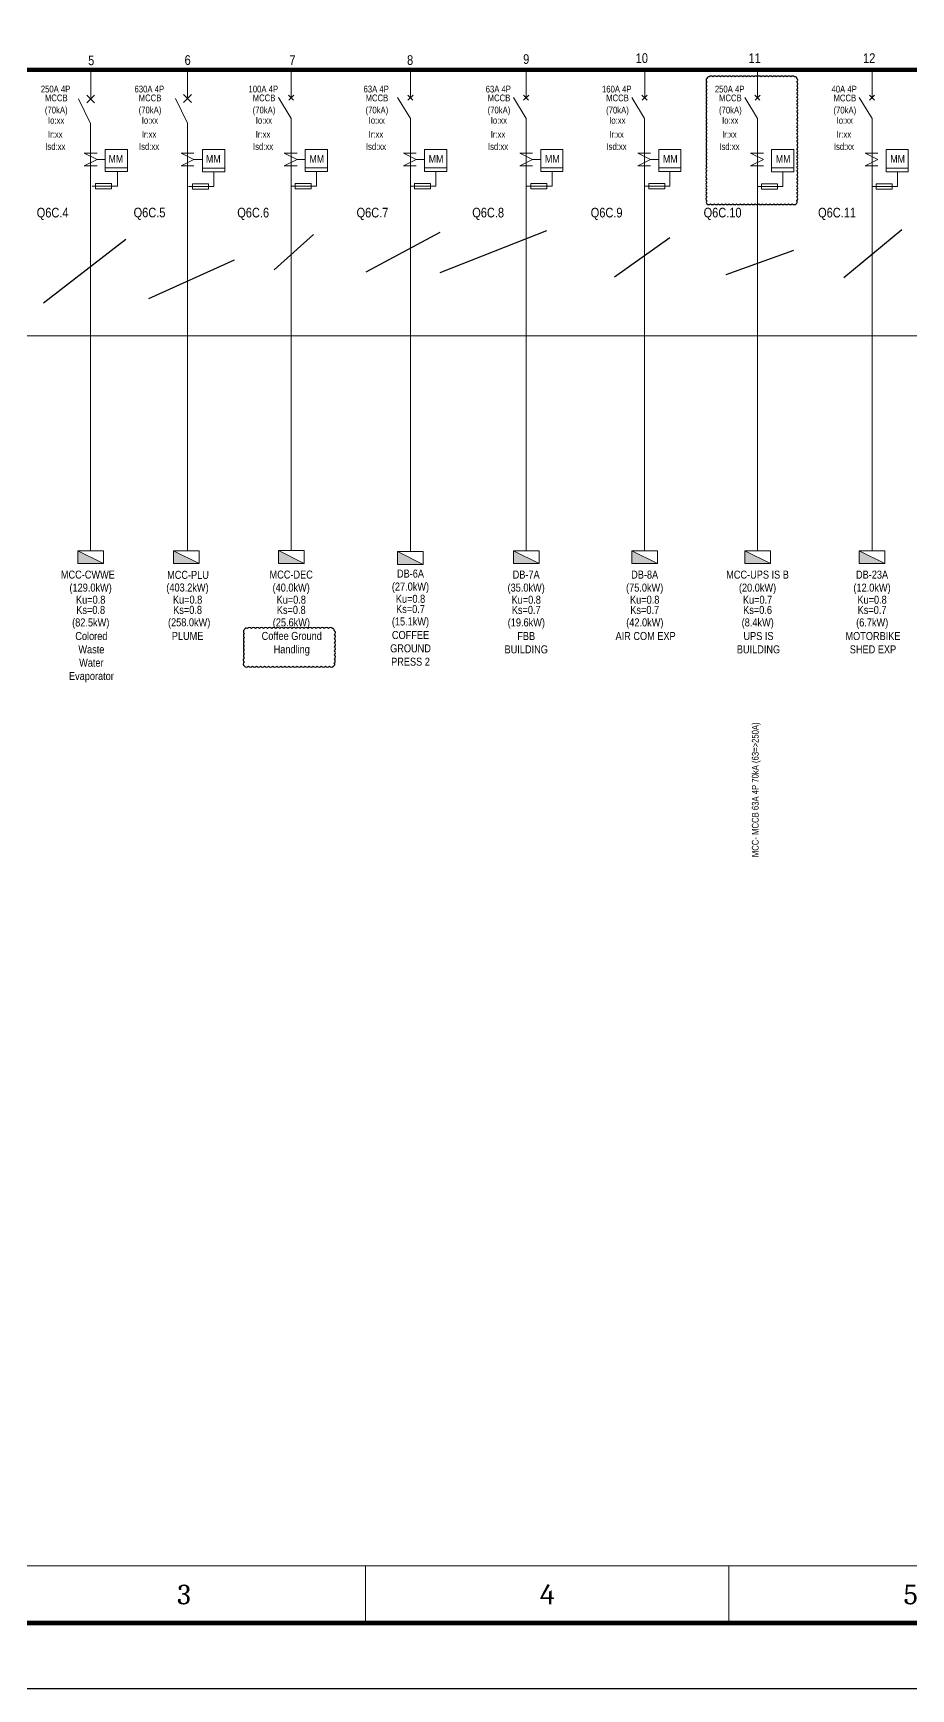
# Model space of a CAD drawing. Header units: millimetres. Extents: x -116965 to 323937, y 291661 to 566926.
# Drawn here: x -56991 to -55126, y 312088 to 315608 of the extents above; entities that cross this region are included whole.
import ezdxf
from ezdxf.enums import TextEntityAlignment as Align

# ---------------------------------------------------------------- set-up
doc = ezdxf.new("R2010")
doc.units = ezdxf.units.MM
doc.layers.get('0').update_dxf_attribs({"lineweight": 18})
doc.layers.add('HV-MV Equipment', color=4, linetype='Continuous', lineweight=9)
doc.layers.add('Text', color=7, linetype='Continuous', lineweight=13)
doc.layers.add('Text 2', color=2, linetype='Continuous')
doc.styles.add('Hel-Con', font='')
doc.styles.add('hwBorder', font='Cambria.ttf')
doc.styles.add('VNI-HELVE', font='')
doc.styles.add('VNI-HELVE-CONDENSE', font='')
doc.styles.get('Hel-Con').set_extended_font_data('VNI-Helve-Condense')
doc.styles.get('VNI-HELVE').set_extended_font_data('VNI-Helve-Condense')
doc.styles.get('VNI-HELVE-CONDENSE').set_extended_font_data('VNI-Helve-Condense')

# ---------------------------------------------------------------- blocks, each defined once
blk = doc.blocks.new('*U1980')
at = {"color": 5}
for p, q in [((92.7, 5), (92.7, 9.34)), ((120.27, 5), (120.27, 9.34))]:
    blk.add_line(p, q, dxfattribs=at)
at = {"color": 5, "const_width": 0.35}
blk.add_lwpolyline([(10, 198.62), (285.68, 198.62), (285.68, 5), (10, 5)], close=True, dxfattribs=at)
at = {"color": 5}
blk.add_lwpolyline([(14.34, 194.28), (281.34, 194.28), (281.34, 9.34), (14.34, 9.34)], close=True, dxfattribs=at)
at = {"layer": 'Defpoints', "color": 4}
blk.add_lwpolyline([(0, 203.62), (290.68, 203.62), (290.68, 0), (0, 0)], close=True, dxfattribs=at)
at = {"color": 253, "style": 'hwBorder'}
for s, p in [('3', (78.92, 7.17)), ('4', (106.49, 7.17)), ('5', (134.06, 7.17))]:
    blk.add_text(s, height=1.5, dxfattribs=at).set_placement(p, align=Align.MIDDLE_CENTER)
at = {"color": 6, "style": 'hwBorder', "flags": 8}
for tag, p in [("DWG'SNAME", (266.34, 59)), ("DWG'SCODE2", (266.34, 51.05))]:
    blk.add_attdef(tag, text='', height=1.5, dxfattribs=at).set_placement(p, align=Align.MIDDLE_CENTER)
at = {"color": 253, "style": 'hwBorder', "flags": 8}
for tag, p in [('REV_0', (253.34, 43.79)), ('REV_MODIFY0', (264.34, 44.1)), ('REV_DATE0', (277.34, 44.1)), ('REV_1', (253.34, 40.48)), ('REV_MODIFY1', (264.34, 40.79)), ('REV_DATE1', (277.34, 40.79)), ('REV_MODIFY2', (264.34, 37.48)), ('REV_DATE2', (277.34, 37.48)), ('REV_2', (253.34, 37.17)), ('REV_3', (253.34, 33.86)), ('REV_MODIFY3', (264.34, 34.17)), ('REV_DATE3', (277.34, 34.17)), ('REV_4', (253.34, 30.55)), ('REV_MODIFY4', (264.34, 30.86)), ('REV_DATE4', (277.34, 30.86))]:
    blk.add_attdef(tag, text='', height=1, dxfattribs=at).set_placement(p, align=Align.MIDDLE_CENTER)
at = {"color": 6, "style": 'hwBorder', "flags": 8}
for tag, p in [('TOLERANCE', (261.54, 27.22)), ('PAGE', (259.34, 15.3))]:
    blk.add_attdef(tag, text='', height=1.5, dxfattribs=at).set_placement(p, align=Align.MIDDLE_LEFT)
blk = doc.blocks.new('TDIEN')
blk.add_hatch(color=256).paths.add_polyline_path([(400, 0), (-400, 400), (-400, 0)])
blk.add_line((-400, 400), (400, 0))
blk.add_lwpolyline([(-400, 0), (400, 0), (400, 400), (-400, 400)], close=True)
blk = doc.blocks.new('MCB')
at = {"lineweight": 18}
blk.add_line((0, 0), (-4, 6.5), dxfattribs=at)
for p, q in [((-0.83, 7.22), (0.77, 5.7)), ((0.82, 7.22), (-0.78, 5.7))]:
    blk.add_line(p, q)
blk.add_lwpolyline([(0, 0), (0, -1.53)])

msp = doc.modelspace()

# ---------------------------------------------------------------- linework, layer by layer
at = {"layer": 'HV-MV Equipment', "color": 6, "lineweight": 9}
for p, q in [((-56442.356412, 315530.273624), (-56442.356412, 315470.99774)), ((-56188.906315, 315530.248682), (-56188.906315, 315470.972798)), ((-55943.109797, 315530.226863), (-55943.109797, 315470.950979)), ((-55691.35973, 315530.203283), (-55691.35973, 315470.927399)), ((-55451.51739, 315530.184787), (-55451.51739, 315470.908904)), ((-55208.272854, 315530.16603), (-55208.272854, 315470.890146)), ((-56442.482164, 315416.615829), (-56442.482164, 314507.996463)), ((-56189.032066, 314505.901749), (-56189.032066, 315416.590887)), ((-55943.235549, 315416.569068), (-55943.235549, 314507.949702)), ((-55691.485482, 315416.545488), (-55691.485482, 314507.926122)), ((-55451.643142, 315416.526992), (-55451.643142, 314507.907626)), ((-55208.398606, 315416.508234), (-55208.398606, 314507.888869))]:
    msp.add_line(p, q, dxfattribs=at)
at = {"layer": 'HV-MV Equipment', "color": 8, "lineweight": 9}
for p, q in [((-56412.158014, 315321.521075), (-56365.128469, 315321.521075)), ((-56158.707917, 315321.521075), (-56111.678371, 315321.521075)), ((-55911.764258, 315321.521075), (-55864.734713, 315321.521075)), ((-55661.161332, 315321.521075), (-55614.131787, 315321.521075)), ((-55421.318992, 315321.502579), (-55374.289447, 315321.502579)), ((-55178.074456, 315321.483822), (-55131.044911, 315321.483822))]:
    msp.add_line(p, q, dxfattribs=at)
at = {"layer": 'HV-MV Equipment', "lineweight": 9}
msp.add_line((-52401.293486, 314964.85872), (-57896.870018, 314964.85872), dxfattribs=at)
at = {"layer": 'HV-MV Equipment', "color": 6, "const_width": 9.568185}
msp.add_lwpolyline([(-57856.746711, 315530.390773), (-52451.274106, 315530.117065)], dxfattribs=at)
at = {"layer": 'HV-MV Equipment', "color": 6, "lineweight": 9}
for points in [[(-56868.459001, 315530.311769), (-56868.459001, 315471.035885)], [(-56662.636542, 315530.290784), (-56662.636542, 315472.007732)], [(-56868.583071, 315415.869013), (-56868.583071, 314507.905131)], [(-56662.760615, 315416.840865), (-56662.607921, 314507.949933)]]:
    msp.add_lwpolyline(points, dxfattribs=at)
at = {"layer": 'HV-MV Equipment', "color": 4, "lineweight": 9}
for points in [[(-56876.845262, 315460.046643), (-56860.324168, 315476.567737)], [(-56860.324168, 315460.046643), (-56876.845262, 315476.567737)], [(-56671.022804, 315461.018489), (-56654.50171, 315477.539583)], [(-56654.50171, 315461.018489), (-56671.022804, 315477.539583)], [(-56868.584715, 315415.872386), (-56894.145841, 315468.30719)], [(-56662.762257, 315416.844233), (-56688.323382, 315469.279036)]]:
    msp.add_lwpolyline(points, dxfattribs=at)
at = {"layer": 'HV-MV Equipment', "color": 8, "lineweight": 9}
for points in [[(-56854.974985, 315353.208007), (-56882.191157, 315353.208007), (-56854.974985, 315339.599921), (-56882.191157, 315325.991835), (-56854.974985, 315325.991835)], [(-56854.974985, 315339.599921), (-56837.512068, 315339.599921)], [(-56649.141838, 315353.208007), (-56676.35801, 315353.208007), (-56649.141838, 315339.599921), (-56676.35801, 315325.991835), (-56649.141838, 315325.991835)], [(-56648.754406, 315339.577742), (-56631.291489, 315339.577742)], [(-56430.021219, 315353.208007), (-56457.237391, 315353.208007), (-56430.021219, 315339.599921), (-56457.237391, 315325.991835), (-56430.021219, 315325.991835)], [(-56429.633787, 315339.577742), (-56412.17087, 315339.577742)], [(-56176.571122, 315353.208007), (-56203.787294, 315353.208007), (-56176.571122, 315339.599921), (-56203.787294, 315325.991835), (-56176.571122, 315325.991835)], [(-56176.183689, 315339.577742), (-56158.720772, 315339.577742)], [(-55929.627463, 315353.208007), (-55956.843635, 315353.208007), (-55929.627463, 315339.599921), (-55956.843635, 315325.991835), (-55929.627463, 315325.991835)], [(-55929.24003, 315339.577742), (-55911.777113, 315339.577742)], [(-55679.024537, 315353.208007), (-55706.240709, 315353.208007), (-55679.024537, 315339.599921), (-55706.240709, 315325.991835), (-55679.024537, 315325.991835)], [(-55678.637104, 315339.577742), (-55661.174187, 315339.577742)], [(-55439.182197, 315353.189512), (-55466.398369, 315353.189512), (-55439.182197, 315339.581426), (-55466.398369, 315325.97334), (-55439.182197, 315325.97334)], [(-55195.937661, 315353.170754), (-55223.153833, 315353.170754), (-55195.937661, 315339.562668), (-55223.153833, 315325.954582), (-55195.937661, 315325.954582)], [(-56811.796805, 315313.682903), (-56811.796805, 315282.52434), (-56865.612298, 315282.52434)], [(-56837.499212, 315321.543254), (-56790.469667, 315321.543254)], [(-56607.079093, 315313.670667), (-56607.079093, 315282.512104), (-56660.894585, 315282.512104)], [(-56630.206433, 315321.486746), (-56583.176888, 315321.486746)], [(-56388.643242, 315313.682817), (-56388.643242, 315282.524255), (-56442.458734, 315282.524255)], [(-56135.193144, 315313.682817), (-56135.193144, 315282.524255), (-56189.008636, 315282.524255)], [(-55888.249485, 315313.682817), (-55888.249485, 315282.524255), (-55942.064978, 315282.524255)], [(-55637.646559, 315313.682817), (-55637.646559, 315282.524255), (-55691.462052, 315282.524255)], [(-55397.80422, 315313.664322), (-55397.80422, 315282.505759), (-55451.619712, 315282.505759)], [(-55154.559684, 315313.645564), (-55154.559684, 315282.487001), (-55208.375176, 315282.487001)]]:
    msp.add_lwpolyline(points, dxfattribs=at)
for points in [[(-56837.499212, 315360.734542), (-56790.469667, 315360.734542), (-56790.469667, 315313.704996), (-56837.499212, 315313.704996)], [(-56630.593865, 315360.700213), (-56583.56432, 315360.700213), (-56583.56432, 315313.670667), (-56630.593865, 315313.670667)], [(-56412.545447, 315360.734542), (-56365.515901, 315360.734542), (-56365.515901, 315313.704996), (-56412.545447, 315313.704996)], [(-56159.095349, 315360.734542), (-56112.065804, 315360.734542), (-56112.065804, 315313.704996), (-56159.095349, 315313.704996)], [(-55912.15169, 315360.734542), (-55865.122145, 315360.734542), (-55865.122145, 315313.704996), (-55912.15169, 315313.704996)], [(-55661.548764, 315360.734542), (-55614.519219, 315360.734542), (-55614.519219, 315313.704996), (-55661.548764, 315313.704996)], [(-55421.706425, 315360.716046), (-55374.676879, 315360.716046), (-55374.676879, 315313.686501), (-55421.706425, 315313.686501)], [(-55178.461888, 315360.697288), (-55131.432343, 315360.697288), (-55131.432343, 315313.667743), (-55178.461888, 315313.667743)], [(-56858.273883, 315288.194144), (-56858.273883, 315276.854072), (-56824.253668, 315276.854072), (-56824.253668, 315288.194144)], [(-56652.148483, 315288.18214), (-56652.148483, 315276.842069), (-56618.128268, 315276.842069), (-56618.128268, 315288.18214)], [(-56433.712632, 315288.19429), (-56433.712632, 315276.854219), (-56399.692417, 315276.854219), (-56399.692417, 315288.19429)], [(-56180.262534, 315288.19429), (-56180.262534, 315276.854219), (-56146.242319, 315276.854219), (-56146.242319, 315288.19429)], [(-55933.318875, 315288.19429), (-55933.318875, 315276.854219), (-55899.29866, 315276.854219), (-55899.29866, 315288.19429)], [(-55682.715949, 315288.19429), (-55682.715949, 315276.854219), (-55648.695734, 315276.854219), (-55648.695734, 315288.19429)], [(-55442.87361, 315288.175795), (-55442.87361, 315276.835723), (-55408.853395, 315276.835723), (-55408.853395, 315288.175795)], [(-55199.629074, 315288.157037), (-55199.629074, 315276.816965), (-55165.608859, 315276.816965), (-55165.608859, 315288.157037)]]:
    msp.add_lwpolyline(points, close=True, dxfattribs=at)
at = {"layer": 'Text 2', "ltscale": 0.001}
for p, q in [((-55144.968128, 315189.896604), (-55268.426463, 315087.974492)), ((-56793.642955, 315169.158486), (-56968.818872, 315034.04211)), ((-56394.863885, 315180.231143), (-56478.894899, 315104.785927)), ((-56126.610909, 315184.028864), (-56283.575655, 315100.2078)), ((-55900.083241, 315187.595213), (-56126.610909, 315098.424152)), ((-55638.173868, 315172.755179), (-55755.576117, 315089.394963)), ((-56563.858054, 315125.470848), (-56745.422673, 315043.691169)), ((-55375.514591, 315145.813643), (-55518.992878, 315094.102051))]:
    msp.add_line(p, q, dxfattribs=at)
at = {"layer": 'Text 2'}
for points in [[(-55559.09688, 315245.632948, 0.52056705), (-55551.212104, 315245.632948, 0.52056705), (-55543.327329, 315245.632948, 0.52056705), (-55535.442554, 315245.632948, 0.52056705), (-55527.557779, 315245.632948, 0.52056705), (-55519.673003, 315245.632948, 0.52056705), (-55511.788228, 315245.632948, 0.52056705), (-55503.903453, 315245.632948, 0.52056705), (-55496.018677, 315245.632948, 0.52056705), (-55488.133902, 315245.632948, 0.52056705), (-55480.249127, 315245.632948, 0.52056705), (-55472.364352, 315245.632948, 0.52056705), (-55464.479576, 315245.632948, 0.52056705), (-55456.594801, 315245.632948, 0.52056705), (-55448.710026, 315245.632948, 0.52056705), (-55440.82525, 315245.632948, 0.52056705), (-55432.940475, 315245.632948, 0.52056705), (-55425.0557, 315245.632948, 0.52056705), (-55417.170925, 315245.632948, 0.52056705), (-55409.286149, 315245.632948, 0.52056705), (-55401.401374, 315245.632948, 0.52056705), (-55393.516599, 315245.632948, 0.52056705), (-55385.631824, 315245.632948, 0.52056705), (-55377.747048, 315245.632948, 0.52056705), (-55369.862273, 315245.632948, 0.52056705), (-55368.098979, 315251.757249, 0.52056705), (-55368.095347, 315259.642024, 0.52056705), (-55368.091716, 315267.526798, 0.52056705), (-55368.088084, 315275.411573, 0.52056705), (-55368.084453, 315283.296347, 0.52056705), (-55368.080821, 315291.181121, 0.52056705), (-55368.077189, 315299.065896, 0.52056705), (-55368.073558, 315306.95067, 0.52056705), (-55368.069926, 315314.835445, 0.52056705), (-55368.066294, 315322.720219, 0.52056705), (-55368.062663, 315330.604994, 0.52056705), (-55368.059031, 315338.489768, 0.52056705), (-55368.0554, 315346.374543, 0.52056705), (-55368.051768, 315354.259317, 0.52056705), (-55368.048136, 315362.144091, 0.52056705), (-55368.044505, 315370.028866, 0.52056705), (-55368.040873, 315377.91364, 0.52056705), (-55368.037242, 315385.798415, 0.52056705), (-55368.03361, 315393.683189, 0.52056705), (-55368.029978, 315401.567964, 0.52056705), (-55368.026347, 315409.452738, 0.52056705), (-55368.022715, 315417.337513, 0.52056705), (-55368.019083, 315425.222287, 0.52056705), (-55368.015452, 315433.107061, 0.52056705), (-55368.01182, 315440.991836, 0.52056705), (-55368.008189, 315448.87661, 0.52056705), (-55368.004557, 315456.761385, 0.52056705), (-55368.000925, 315464.646159, 0.52056705), (-55367.997294, 315472.530934, 0.52056705), (-55367.993662, 315480.415708, 0.52056705), (-55367.990031, 315488.300483, 0.52056705), (-55367.986399, 315496.185257, 0.52056705), (-55367.982767, 315504.070031, 0.52056705), (-55367.979136, 315511.954806, 0.52056705), (-55372.809466, 315515.007844, 0.52056705), (-55380.694242, 315515.007844, 0.52056705), (-55388.579017, 315515.007844, 0.52056705), (-55396.463792, 315515.007844, 0.52056705), (-55404.348567, 315515.007844, 0.52056705), (-55412.233343, 315515.007844, 0.52056705), (-55420.118118, 315515.007844, 0.52056705), (-55428.002893, 315515.007844, 0.52056705), (-55435.887668, 315515.007844, 0.52056705), (-55443.772444, 315515.007844, 0.52056705), (-55451.657219, 315515.007844, 0.52056705), (-55459.541994, 315515.007844, 0.52056705), (-55467.42677, 315515.007844, 0.52056705), (-55475.311545, 315515.007844, 0.52056705), (-55483.19632, 315515.007844, 0.52056705), (-55491.081095, 315515.007844, 0.52056705), (-55498.965871, 315515.007844, 0.52056705), (-55506.850646, 315515.007844, 0.52056705), (-55514.735421, 315515.007844, 0.52056705), (-55522.620197, 315515.007844, 0.52056705), (-55530.504972, 315515.007844, 0.52056705), (-55538.389747, 315515.007844, 0.52056705), (-55546.274522, 315515.007844, 0.52056705), (-55554.159298, 315515.007844, 0.52056705), (-55558.974224, 315511.936581, 0.52056705), (-55558.977856, 315504.051807, 0.52056705), (-55558.981487, 315496.167032, 0.52056705), (-55558.985119, 315488.282258, 0.52056705), (-55558.988751, 315480.397483, 0.52056705), (-55558.992382, 315472.512709, 0.52056705), (-55558.996014, 315464.627934, 0.52056705), (-55558.999645, 315456.74316, 0.52056705), (-55559.003277, 315448.858386, 0.52056705), (-55559.006909, 315440.973611, 0.52056705), (-55559.01054, 315433.088837, 0.52056705), (-55559.014172, 315425.204062, 0.52056705), (-55559.017803, 315417.319288, 0.52056705), (-55559.021435, 315409.434513, 0.52056705), (-55559.025067, 315401.549739, 0.52056705), (-55559.028698, 315393.664964, 0.52056705), (-55559.03233, 315385.78019, 0.52056705), (-55559.035961, 315377.895416, 0.52056705), (-55559.039593, 315370.010641, 0.52056705), (-55559.043225, 315362.125867, 0.52056705), (-55559.046856, 315354.241092, 0.52056705), (-55559.050488, 315346.356318, 0.52056705), (-55559.05412, 315338.471543, 0.52056705), (-55559.057751, 315330.586769, 0.52056705), (-55559.061383, 315322.701994, 0.52056705), (-55559.065014, 315314.81722, 0.52056705), (-55559.068646, 315306.932446, 0.52056705), (-55559.072278, 315299.047671, 0.52056705), (-55559.075909, 315291.162897, 0.52056705), (-55559.079541, 315283.278122, 0.52056705), (-55559.083172, 315275.393348, 0.52056705), (-55559.086804, 315267.508573, 0.52056705), (-55559.090436, 315259.623799, 0.52056705), (-55559.094067, 315251.739024, 0.52056705)], [(-56541.916732, 314262.458125, 0.52056705), (-56533.315258, 314262.458125, 0.52056705), (-56524.713783, 314262.458125, 0.52056705), (-56516.112308, 314262.458125, 0.52056705), (-56507.510834, 314262.458125, 0.52056705), (-56498.909359, 314262.458125, 0.52056705), (-56490.307884, 314262.458125, 0.52056705), (-56481.70641, 314262.458125, 0.52056705), (-56473.104935, 314262.458125, 0.52056705), (-56464.50346, 314262.458125, 0.52056705), (-56455.901986, 314262.458125, 0.52056705), (-56447.300511, 314262.458125, 0.52056705), (-56438.699036, 314262.458125, 0.52056705), (-56430.097562, 314262.458125, 0.52056705), (-56421.496087, 314262.458125, 0.52056705), (-56412.894612, 314262.458125, 0.52056705), (-56404.293138, 314262.458125, 0.52056705), (-56395.691663, 314262.458125, 0.52056705), (-56387.090188, 314262.458125, 0.52056705), (-56378.488714, 314262.458125, 0.52056705), (-56369.887239, 314262.458125, 0.52056705), (-56361.285765, 314262.458125, 0.52056705), (-56352.68429, 314262.458125, 0.52056705), (-56350.911065, 314269.296955, 0.52056705), (-56350.89775, 314277.898419, 0.52056705), (-56350.884434, 314286.499883, 0.52056705), (-56350.871118, 314295.101348, 0.52056705), (-56350.857803, 314303.702812, 0.52056705), (-56350.844487, 314312.304276, 0.52056705), (-56350.831171, 314320.905741, 0.52056705), (-56350.817856, 314329.507205, 0.52056705), (-56350.80454, 314338.108669, 0.52056705), (-56354.904536, 314342.603185, 0.52056705), (-56363.506011, 314342.603185, 0.52056705), (-56372.107485, 314342.603185, 0.52056705), (-56380.70896, 314342.603185, 0.52056705), (-56389.310435, 314342.603185, 0.52056705), (-56397.911909, 314342.603185, 0.52056705), (-56406.513384, 314342.603185, 0.52056705), (-56415.114859, 314342.603185, 0.52056705), (-56423.716333, 314342.603185, 0.52056705), (-56432.317808, 314342.603185, 0.52056705), (-56440.919283, 314342.603185, 0.52056705), (-56449.520757, 314342.603185, 0.52056705), (-56458.122232, 314342.603185, 0.52056705), (-56466.723707, 314342.603185, 0.52056705), (-56475.325181, 314342.603185, 0.52056705), (-56483.926656, 314342.603185, 0.52056705), (-56492.528131, 314342.603185, 0.52056705), (-56501.129605, 314342.603185, 0.52056705), (-56509.73108, 314342.603185, 0.52056705), (-56518.332555, 314342.603185, 0.52056705), (-56526.934029, 314342.603185, 0.52056705), (-56535.535504, 314342.603185, 0.52056705), (-56541.796291, 314340.258871, 0.52056705), (-56541.809607, 314331.657407, 0.52056705), (-56541.822923, 314323.055942, 0.52056705), (-56541.836238, 314314.454478, 0.52056705), (-56541.849554, 314305.853014, 0.52056705), (-56541.86287, 314297.251549, 0.52056705), (-56541.876185, 314288.650085, 0.52056705), (-56541.889501, 314280.048621, 0.52056705), (-56541.902817, 314271.447156, 0.52056705)]]:
    msp.add_lwpolyline(points, format="xyb", close=True, dxfattribs=at)

# ---------------------------------------------------------------- block references
at = {"ltscale": 5, "xscale": 28, "yscale": 28, "zscale": 28}
msp.add_blockref('*U1980', (-58879.961977, 312088.154046), dxfattribs=at)
at = {"layer": 'HV-MV Equipment', "color": 4, "lineweight": 9, "xscale": 6.804043009240593, "yscale": 6.804043009240593, "zscale": 6.804043009240593}
for p in [(-56442.482164, 315427.028813), (-56189.032066, 315427.003871), (-55943.235549, 315426.982052), (-55691.485482, 315426.958472), (-55451.643142, 315426.939977), (-55208.398606, 315426.921219)]:
    msp.add_blockref('MCB', p, dxfattribs=at)
at = {"layer": 'HV-MV Equipment', "lineweight": 9, "xscale": 0.06804043009240593, "yscale": 0.06804043009240593, "zscale": 0.06804043009240593}
for p in [(-56868.477747, 314480.688959), (-56665.137947, 314480.733761), (-56442.334441, 314480.780291), (-56189.032066, 314478.685577), (-55943.087826, 314480.73353), (-55691.337759, 314480.70995), (-55451.495419, 314480.691454), (-55208.250883, 314480.672697)]:
    msp.add_blockref('TDIEN', p, dxfattribs=at)

# ---------------------------------------------------------------- texts
at = {"layer": 'HV-MV Equipment', "color": 7, "lineweight": 9, "style": 'Hel-Con'}
for s, height, p in [('5', 20.412129, (-56867.336937, 315540.15304)), ('6', 20.412129, (-56662.475609, 315540.782421)), ('7', 20.412129, (-56439.804896, 315540.730741)), ('8', 20.412129, (-56189.756316, 315540.72723)), ('9', 20.412129, (-55943.109756, 315542.902355)), ('10', 20.412129, (-55697.476945, 315544.97178)), ('11', 20.412129, (-55457.634606, 315544.953285)), ('12', 20.412129, (-55214.39007, 315544.934527)), ('250A 4P', 14.2884903, (-56943.090472, 315482.149704)), ('MCCB', 14.2884903, (-56941.602589, 315463.407672)), ('630A 4P', 14.2884903, (-56743.886456, 315482.159086)), ('MCCB', 14.2884903, (-56742.398573, 315463.417054)), ('100A 4P', 14.2884903, (-56501.678275, 315482.165578)), ('MCCB', 14.2884903, (-56500.190392, 315463.423546)), ('63A 4P', 14.2884903, (-56261.836263, 315482.140636)), ('MCCB', 14.2884903, (-56260.348381, 315463.398604)), ('63A 4P', 14.2884903, (-56002.43166, 315482.118817)), ('MCCB', 14.2884903, (-56000.943777, 315463.376785)), ('160A 4P', 14.2884903, (-55750.681592, 315482.095237)), ('MCCB', 14.2884903, (-55749.19371, 315463.353205)), ('250A 4P', 14.2884903, (-55510.839253, 315482.076742)), ('MCCB', 14.2884903, (-55509.35137, 315463.33471)), ('40A 4P', 14.2884903, (-55267.594717, 315482.057984)), ('MCCB', 14.2884903, (-55266.106834, 315463.315952)), ('(70kA)', 14.2884903, (-56941.602589, 315437.54269)), ('(70kA)', 14.2884903, (-56742.398573, 315437.552073)), ('(70kA)', 14.2884903, (-56500.190392, 315437.558565)), ('(70kA)', 14.2884903, (-56260.348381, 315437.533623)), ('(70kA)', 14.2884903, (-56000.943777, 315437.511804)), ('(70kA)', 14.2884903, (-55749.19371, 315437.488224)), ('(70kA)', 14.2884903, (-55509.35137, 315437.469728)), ('(70kA)', 14.2884903, (-55266.106834, 315437.45097)), ('Io:xx', 14.2884903, (-56941.84821, 315415.641212)), ('Io:xx', 14.2884903, (-56742.644194, 315415.650595)), ('Io:xx', 14.2884903, (-56500.436013, 315415.657086)), ('Io:xx', 14.2884903, (-56260.594002, 315415.632144)), ('Io:xx', 14.2884903, (-56001.189398, 315415.610325)), ('Io:xx', 14.2884903, (-55749.439331, 315415.586746)), ('Io:xx', 14.2884903, (-55509.596991, 315415.56825)), ('Io:xx', 14.2884903, (-55266.352455, 315415.549492)), ('Isd:xx', 14.2884903, (-56943.621695, 315360.044599)), ('Ir:xx', 14.2884903, (-56943.621695, 315385.861638)), ('Isd:xx', 14.2884903, (-56744.417679, 315360.053982)), ('Ir:xx', 14.2884903, (-56744.417679, 315385.871021)), ('Isd:xx', 14.2884903, (-56502.209498, 315360.060474)), ('Ir:xx', 14.2884903, (-56502.209498, 315385.877512)), ('Isd:xx', 14.2884903, (-56262.367487, 315360.035532)), ('Ir:xx', 14.2884903, (-56262.367487, 315385.852571)), ('Isd:xx', 14.2884903, (-56002.962883, 315360.013712)), ('Ir:xx', 14.2884903, (-56002.962883, 315385.830751)), ('Isd:xx', 14.2884903, (-55751.212816, 315359.990133)), ('Ir:xx', 14.2884903, (-55751.212816, 315385.807172)), ('Isd:xx', 14.2884903, (-55511.370476, 315359.971637)), ('Ir:xx', 14.2884903, (-55511.370476, 315385.788676)), ('Isd:xx', 14.2884903, (-55268.12594, 315359.952879)), ('Ir:xx', 14.2884903, (-55268.12594, 315385.769918))]:
    msp.add_text(s, height=height, dxfattribs=at).set_placement(p, align=Align.CENTER)
at = {"layer": 'HV-MV Equipment', "color": 7, "lineweight": 9, "style": 'VNI-HELVE'}
for p in [(-56814.938031, 315341.25999), (-56608.032684, 315341.191331)]:
    msp.add_text('MM', height=16.3297032, dxfattribs=at).set_placement(p, align=Align.MIDDLE)
at = {"layer": 'HV-MV Equipment', "color": 1, "lineweight": 9, "style": 'Hel-Con'}
for s, p in [('Q6C.4', (-56983.129846, 315216.448162)), ('Q6C.5', (-56777.274995, 315216.633057)), ('Q6C.6', (-56557.028939, 315216.448162)), ('Q6C.7', (-56303.578841, 315216.448162)), ('Q6C.8', (-56057.782324, 315216.448162)), ('Q6C.9', (-55806.032256, 315216.448162)), ('Q6C.10', (-55566.189917, 315216.448162)), ('Q6C.11', (-55322.945381, 315216.448162))]:
    msp.add_text(s, height=20.412129, dxfattribs=at).set_placement(p)
msp.add_text('MCC- MCCB 63A 4P 70kA (63=>250A)', height=14.28849032, rotation=90, dxfattribs=at).set_placement((-55449.336898, 313999.674811), align=Align.CENTER)
at = {"layer": 'HV-MV Equipment', "color": 7, "lineweight": 9, "attachment_point": 2, "style": 'VNI-HELVE-CONDENSE'}
for s, insert, char_height, width in [('MCC-CWWE', (-56874.441826, 314465.575714), 17.0101075, 110.30085223), ('MCC-PLU', (-56661.70144, 314465.028091), 17.0101075, 110.30085223), ('MCC-DEC', (-56442.448463, 314465.62312), 17.0101075, 110.30085223), ('DB-6A', (-56189.032096, 314467.723902), 17.0101075, 110.30085223), ('DB-7A', (-55943.201848, 314465.576359), 17.0101075, 225.49197345), ('DB-8A', (-55691.451781, 314465.552779), 17.0101075, 110.30085223), ('MCC-UPS IS B', (-55451.609441, 314465.534283), 17.01010752, 231.6930747), ('DB-23A', (-55208.364905, 314465.515525), 17.0101075, 110.30085223), ('(129.0kW)', (-56868.591784, 314437.945062), 17.0101075, 110.30085223), ('(403.2kW)', (-56662.801509, 314438.119886), 17.0101075, 110.30085223), ('(40.0kW)', (-56442.448463, 314437.992705), 17.0101075, 110.30085223), ('(27.0kW)', (-56189.032096, 314440.093488), 17.0101075, 110.30085223), ('(35.0kW)', (-55943.201848, 314437.945944), 17.0101075, 110.30085223), ('(75.0kW)', (-55691.451781, 314437.922365), 17.0101075, 110.30085223), ('(20.0kW)', (-55451.609441, 314437.903869), 17.0101075, 110.30085223), ('(12.0kW)', (-55208.364905, 314437.885111), 17.0101075, 110.30085223), ('Ku=0.8', (-56868.470824, 314412.182334), 17.0101075, 110.30085223), ('Ks=0.8', (-56868.470824, 314390.463404), 17.0101075, 110.30085223), ('Ku=0.8', (-56662.55477, 314412.354255), 17.0101075, 110.30085223), ('Ks=0.8', (-56662.55477, 314390.635326), 17.0101075, 110.30085223), ('Ku=0.8', (-56442.327525, 314412.268197), 17.0101075, 110.30085223), ('Ks=0.8', (-56442.327525, 314390.549268), 17.0101075, 110.30085223), ('Ku=0.8', (-56188.906315, 314414.17871), 17.0101075, 110.30085223), ('Ks=0.7', (-56188.906315, 314392.45978), 17.0101075, 110.30085223), ('Ku=0.8', (-55943.08091, 314412.221436), 17.0101075, 110.30085223), ('Ks=0.7', (-55943.08091, 314390.502507), 17.0101075, 110.30085223), ('Ku=0.8', (-55691.330843, 314412.197856), 17.0101075, 110.30085223), ('Ks=0.7', (-55691.330843, 314390.478927), 17.0101075, 110.30085223), ('Ku=0.7', (-55451.488503, 314412.179361), 17.0101075, 110.30085223), ('Ks=0.6', (-55451.488503, 314390.460432), 17.0101075, 110.30085223), ('Ku=0.8', (-55208.243967, 314412.160603), 17.0101075, 110.30085223), ('Ks=0.7', (-55208.243967, 314390.441674), 17.0101075, 110.30085223), ('(82.5kW)', (-56868.340229, 314363.916031), 17.0101075, 110.30085223), ('(258.0kW)', (-56659.254724, 314364.156685), 17.0101075, 110.30085223), ('(25.6kW)', (-56442.071133, 314364.007363), 17.0101075, 110.30085223), ('(15.1kW)', (-56189.032096, 314365.998654), 17.0101075, 110.30085223), ('(19.6kW)', (-55942.824518, 314363.960601), 17.0101075, 110.30085223), ('(42.0kW)', (-55691.074451, 314363.937022), 17.0101075, 110.30085223), ('(8.4kW)', (-55451.232111, 314363.918526), 17.0101075, 110.30085223), ('(6.7kW)', (-55207.987575, 314363.899768), 17.0101075, 110.30085223), ('Colored Waste Water Evaporator', (-56866.989413, 314334.997698), 17.01010752, 85.79444632), ('PLUME ', (-56662.586153, 314335.200492), 17.0101075, 123.72966059), ('Coffee Ground Handling', (-56441.284554, 314335.200492), 17.01010752, 185.18509108), ('COFFEE GROUND PRESS 2', (-56188.942581, 314337.145886), 17.01010752, 134.57394266), ('FBB BUILDING  ', (-55943.112333, 314334.998343), 17.01010752, 126.34186911), ('AIR COM EXP   ', (-55689.437802, 314334.998343), 17.01010752, 126.34186911), ('UPS IS BUILDING   ', (-55449.595462, 314334.979847), 17.01010752, 126.34186911), ('MOTORBIKE SHED EXP   ', (-55206.350926, 314334.96109), 17.01010752, 126.34186911)]:
    msp.add_mtext(s, dxfattribs=dict(at, insert=insert, char_height=char_height, width=width))
at = {"layer": 'Text', "color": 0, "lineweight": 9, "style": 'VNI-HELVE'}
for p in [(-56388.065747, 315340.749103), (-56134.615649, 315340.749103), (-55887.67199, 315340.749103), (-55637.069064, 315340.749103), (-55397.226725, 315340.730608), (-55153.982189, 315340.71185)]:
    msp.add_text('MM', height=16.3297032, dxfattribs=at).set_placement(p, align=Align.MIDDLE)

doc.saveas('drawing.dxf')
